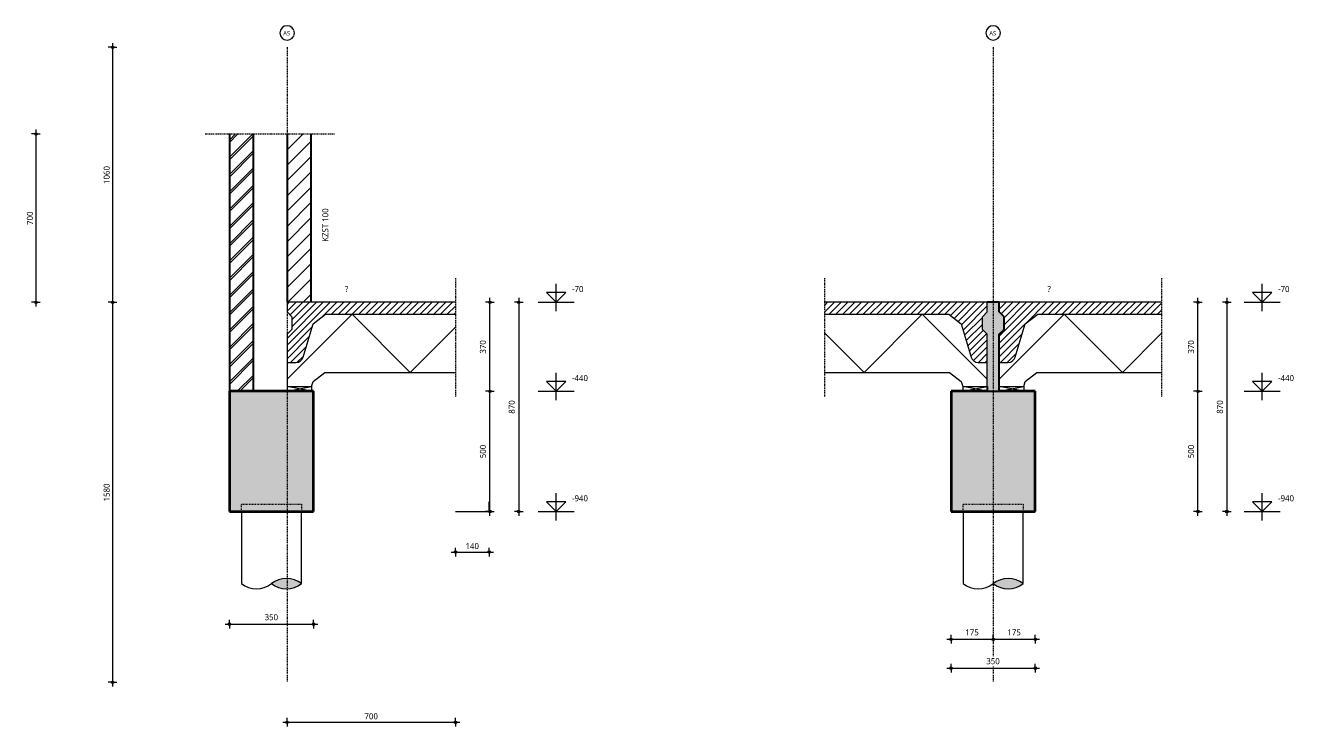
# Model space of a CAD drawing. Header units: millimetres. Extents: x -14163 to 55687, y -143 to 37302.
# Drawn here: x 15083 to 20355, y 345 to 3261 of the extents above; entities that cross this region are included whole.
import ezdxf

# ---------------------------------------------------------------- set-up
doc = ezdxf.new("R2010")
doc.units = ezdxf.units.MM
doc.linetypes.add('Dash', pattern=[6.35, 3.175, -3.175])
doc.linetypes.add('MV_center', pattern=[15, 6, -3, 3, -3])
for name, color, linetype, lineweight in [('A-ANNO-DIMS', 211, 'Continuous', 13), ('A-ANNO-DIMS-10', 211, 'Continuous', 13), ('A-ANNO-NOTE', 131, 'Continuous', 18), ('A-DETL', 90, 'Continuous', 13), ('A-DETL-GENF', 92, 'Continuous', 18), ('A-DETL-GENF-HDLN', 1, 'Dash', 18), ('A-DETL-IDEN', 3, 'Continuous', 18), ('A-DETL-THIN', 151, 'Continuous', 18), ('G-ANNO-TEXT', 231, 'Continuous', 13)]:
    doc.layers.add(name, color=color, linetype=linetype, lineweight=lineweight)
doc.styles.add('Segoe UI_2', font='segoeui.ttf', dxfattribs={"height": 18})
doc.styles.add('Segoe UI_3', font='segoeui.ttf', dxfattribs={"height": 25})
doc.styles.add('Segoe UI_I', font='segoeui.ttf', dxfattribs={"height": 25})
doc.dimstyles.new('2_5_mm', dxfattribs={"dimscale": 304.8, "dimtxt": 26.184099, "dimasz": 0.032808, "dimexe": 0.059055, "dimexo": 0.0625, "dimgap": 0.029528, "dimtad": 1, "dimdec": 0, "dimzin": 0, "dimdsep": 46, "dimtxsty": 'Segoe UI_3', "dimblk1": 'DOTBLANK', "dimblk2": 'DOTBLANK', "dimsah": 1, "dimcen": 0.09, "dimdle": 0.059055, "dimazin": 0, "dimtfac": 1, "dimtdec": 4, "dimtix": 1, "dimtmove": 0, "dimatfit": 3, "dimfxl": 0.059055, "dimfxlon": 1, "dimtvp": 1, "dimtfill": 1, "dimtolj": 1, "dimtzin": 0, "dimarcsym": 2})
doc.dimstyles.new('2_5_mm_groen', dxfattribs={"dimscale": 304.8, "dimtxt": 26.184099, "dimasz": 0.032808, "dimexe": 0.059055, "dimexo": 0.0625, "dimgap": 0.016404, "dimtad": 1, "dimdec": 0, "dimzin": 0, "dimdsep": 46, "dimtxsty": 'Segoe UI_3', "dimblk1": 'DOTBLANK', "dimblk2": 'DOTBLANK', "dimsah": 1, "dimcen": 0.09, "dimdle": 0.059055, "dimazin": 0, "dimtfac": 1, "dimtdec": 4, "dimtix": 1, "dimtmove": 0, "dimatfit": 3, "dimfxl": 0.059055, "dimfxlon": 1, "dimtvp": 1, "dimtfill": 1, "dimtolj": 1, "dimtzin": 0, "dimarcsym": 2})

# ---------------------------------------------------------------- blocks, each defined once
blk = doc.blocks.new('23 Dycore Ribbenvloer - Type R350_0_9m_ RC4_0-3538490-Details Constructie')
at = {"layer": 'A-DETL-GENF', "lineweight": 5}
h = blk.add_hatch(dxfattribs=at)
h.set_pattern_fill('FP_155', color=256, style=0, pattern_type=2)
h.set_pattern_definition([(45, (-16171.316, -1759.62), (-14.142136, 14.142136), [])])
h.paths.add_polyline_path([(0, 100), (37.7, 100), (45.3, 101), (52.4, 103.8), (58.5, 108.4), (63.3, 114.4), (66.4, 121.4), (108, 260), (160, 300), (700, 300), (700, 350), (0, 350), (0, 310), (20, 290), (20, 236.7), (0, 216.7)])
at = {"layer": 'A-DETL-GENF'}
for p, q in [((700, 350), (0, 350)), ((0, 350), (0, 310)), ((0, 310), (20, 290)), ((0, 30), (270, 300)), ((20, 290), (20, 236.7)), ((108, 260), (160, 300)), ((160, 300), (700, 300)), ((270, 300), (512, 58)), ((20, 236.7), (0, 216.7)), ((0, 216.7), (0, 100)), ((66.4, 121.4), (108, 260)), ((512, 58), (700, 246)), ((0, 100), (0, 0)), ((0, 100), (37.7, 100)), ((108, 21), (156.1, 58)), ((156.1, 58), (700, 58)), ((0, 0), (101.7, 0)), ((101.7, 0), (108, 21))]:
    blk.add_line(p, q, dxfattribs=at)
blk.add_arc((37.7, 130), 30, 270, 343.3008, dxfattribs=at)
blk = doc.blocks.new('NLRS_00_DI_maskeer - Type 1-4234933-Details Constructie')
at = {"layer": 'A-DETL-GENF', "linetype": 'MV_center'}
blk.add_line((392, 0), (-100, 0), dxfattribs=at)
blk = doc.blocks.new('NLRS_00_DI_maskeer - Type 1-4234934-Details Constructie')
at = {"layer": 'A-DETL-GENF', "linetype": 'MV_center'}
blk.add_line((-100, 0), (440, 0), dxfattribs=at)
blk = doc.blocks.new('23 Dycore Ribbenvloer - Type R350_0_9m_ RC4_0-V70-Details Constructie')
at = {"layer": 'A-DETL-GENF', "lineweight": 5}
h = blk.add_hatch(dxfattribs=at)
h.set_pattern_fill('FP_156', color=256, style=0, pattern_type=2)
h.set_pattern_definition([(45, (-19131.316, -1759.62), (-14.142136, 14.142136), [])])
h.paths.add_polyline_path([(0, 100), (37.7, 100), (45.3, 101), (52.4, 103.8), (58.5, 108.4), (63.3, 114.4), (66.4, 121.4), (108, 260), (160, 300), (675, 300), (675, 350), (0, 350), (0, 310), (20, 290), (20, 236.7), (0, 216.7)])
at = {"layer": 'A-DETL-GENF'}
for p, q in [((675, 350), (0, 350)), ((0, 30), (270, 300)), ((108, 260), (160, 300)), ((160, 300), (675, 300)), ((270, 300), (512, 58)), ((66.4, 121.4), (108, 260)), ((512, 58), (675, 221)), ((0, 100), (37.7, 100)), ((108, 21), (156.1, 58)), ((156.1, 58), (675, 58)), ((0, 0), (101.7, 0)), ((101.7, 0), (108, 21))]:
    blk.add_line(p, q, dxfattribs=at)
blk.add_arc((37.7, 130), 30, 270, 343.3008, dxfattribs=at)
blk = doc.blocks.new('17 paal_aanzicht - Type 2-3732351-Details Constructie')
at = {"layer": 'A-DETL-GENF', "linetype": 'Dash'}
blk.add_hatch(color=256, dxfattribs=at).paths.add_polyline_path([(62.5, -321.5), (73.7, -320.9), (84.8, -319.1), (95.6, -316), (105.9, -311.8), (115.7, -306.4), (125, -300), (115.7, -293.6), (105.9, -288.2), (95.6, -284), (84.8, -280.9), (73.7, -279.1), (62.5, -278.5), (51.3, -279.1), (40.2, -280.9), (29.4, -284), (19.1, -288.2), (9.3, -293.6), (0, -300), (9.3, -306.4), (19.1, -311.8), (29.4, -316), (40.2, -319.1), (51.3, -320.9)])
at = {"layer": 'A-DETL-GENF'}
for p, q in [((-125, 0), (-125, -300)), ((125, -300), (125, 0))]:
    blk.add_line(p, q, dxfattribs=at)
for centre, radius, start, end in [((-62.5, -219.9), 101.6, 232.0292, 307.9708), ((62.5, -379.9), 101.5, 51.9784, 128.0216), ((62.5, -379.9), 101.5, 51.9784, 128.0216), ((62.5, -220.1), 101.5, 231.9784, 308.0216)]:
    blk.add_arc(centre, radius, start, end, dxfattribs=at)
at = {"layer": 'A-DETL-GENF-HDLN'}
for p, q in [((-125, 0), (-125, 30)), ((-125, 30), (125, 30)), ((125, 30), (125, 0))]:
    blk.add_line(p, q, dxfattribs=at)
blk = doc.blocks.new('23 Dycore Ribbenvloer - Type R350_0_9m_ RC4_0-4403011-Details Constructie')
at = {"layer": 'A-DETL-GENF', "lineweight": 5}
h = blk.add_hatch(dxfattribs=at)
h.set_pattern_fill('FP_157', color=256, style=0, pattern_type=2)
h.set_pattern_definition([(225, (19081.316, 1759.62), (14.142136, -14.142136), [])])
h.paths.add_polyline_path([(0, -100), (0, -216.7), (20, -236.7), (20, -290), (0, -310), (0, -350), (675, -350), (675, -300), (160, -300), (108, -260), (66.4, -121.4), (63.3, -114.4), (58.5, -108.4), (52.4, -103.8), (45.3, -101), (37.7, -100)])
at = {"layer": 'A-DETL-GENF'}
for p, q in [((101.7, 0), (0, 0)), ((0, 0), (0, -100)), ((0, -30), (270, -300)), ((108, -21), (101.7, 0)), ((156.1, -58), (108, -21)), ((37.7, -100), (0, -100)), ((0, -100), (0, -216.7)), ((675, -58), (156.1, -58)), ((270, -300), (512, -58)), ((512, -58), (675, -221)), ((108, -260), (66.4, -121.4)), ((0, -216.7), (20, -236.7)), ((20, -236.7), (20, -290)), ((160, -300), (108, -260)), ((20, -290), (0, -310)), ((0, -310), (0, -350)), ((675, -300), (160, -300)), ((0, -350), (675, -350))]:
    blk.add_line(p, q, dxfattribs=at)
blk.add_arc((37.7, -130), 30, 16.6992, 90, dxfattribs=at)
blk = doc.blocks.new('NLRS_00_DI_maskeer - Type 1-4234935-Details Constructie')
at = {"layer": 'A-DETL-GENF', "linetype": 'MV_center'}
blk.add_line((-100, 0), (392, 0), dxfattribs=at)
blk = doc.blocks.new('DIMBLOCK123-Details Constructie')
at = {"layer": 'A-ANNO-DIMS-10'}
for p, q in [((15913.3, 771), (16299.3, 771)), ((15931.3, 771), (15931.3, 789)), ((15931.3, 771), (15931.3, 753)), ((16281.3, 771), (16281.3, 789)), ((16281.3, 771), (16281.3, 753))]:
    blk.add_line(p, q, dxfattribs=at)
for centre in [(15931.3, 771), (16281.3, 771)]:
    blk.add_circle(centre, 5, dxfattribs=at)
at = {"layer": 'A-ANNO-DIMS-10', "color": 0, "insert": (16077.8, 812.6), "char_height": 25, "width": 68.555, "attachment_point": 1, "line_spacing_factor": 1.142579, "style": 'Segoe UI_3', "bg_fill": 3, "box_fill_scale": 1.25, "bg_fill_color": 9, "bg_fill_true_color": 13158600, "bg_fill_transparency": 0}
blk.add_mtext('350', dxfattribs=at)
blk = doc.blocks.new('_DotBlank')
at = {"color": 0, "linetype": 'ByBlock', "lineweight": -2}
blk.add_line((-0.5, 0), (-1, 0), dxfattribs=at)
blk.add_circle((0, 0), 0.5, dxfattribs=at)
blk = doc.blocks.new('DIMBLOCK124-Details Constructie')
at = {"layer": 'A-ANNO-DIMS-10'}
for p, q in [((17014.2, 1739.6), (16996.2, 1739.6)), ((17014.2, 1221.6), (17014.2, 1739.6)), ((17014.2, 1739.6), (17032.2, 1739.6)), ((17014.2, 1239.6), (16996.2, 1239.6)), ((17014.2, 1239.6), (17032.2, 1239.6))]:
    blk.add_line(p, q, dxfattribs=at)
for centre in [(17014.2, 1739.6), (17014.2, 1239.6)]:
    blk.add_circle(centre, 5, dxfattribs=at)
at = {"layer": 'A-ANNO-DIMS-10', "color": 0, "insert": (16972.6, 1461.1), "char_height": 25, "width": 68.555, "attachment_point": 1, "rotation": 90, "line_spacing_factor": 1.142579, "style": 'Segoe UI_3', "bg_fill": 3, "box_fill_scale": 1.25, "bg_fill_color": 9, "bg_fill_true_color": 13158600, "bg_fill_transparency": 0}
blk.add_mtext('500', dxfattribs=at)
blk = doc.blocks.new('DIMBLOCK125-Details Constructie')
at = {"layer": 'A-ANNO-DIMS-10'}
for p, q in [((17014.2, 2109.6), (16996.2, 2109.6)), ((17014.2, 1739.6), (17014.2, 2127.6)), ((17014.2, 2109.6), (17032.2, 2109.6)), ((17014.2, 1739.6), (16996.2, 1739.6)), ((17014.2, 1739.6), (17032.2, 1739.6))]:
    blk.add_line(p, q, dxfattribs=at)
for centre in [(17014.2, 2109.6), (17014.2, 1739.6)]:
    blk.add_circle(centre, 5, dxfattribs=at)
at = {"layer": 'A-ANNO-DIMS-10', "color": 0, "insert": (16972.6, 1896.1), "char_height": 25, "width": 68.555, "attachment_point": 1, "rotation": 90, "line_spacing_factor": 1.142579, "style": 'Segoe UI_3', "bg_fill": 3, "box_fill_scale": 1.25, "bg_fill_color": 9, "bg_fill_true_color": 13158600, "bg_fill_transparency": 0}
blk.add_mtext('370', dxfattribs=at)
blk = doc.blocks.new('DIMBLOCK126-Details Constructie')
at = {"layer": 'A-ANNO-DIMS-10'}
for p, q in [((17134.2, 2109.6), (17116.2, 2109.6)), ((17134.2, 2127.6), (17134.2, 1221.6)), ((17134.2, 2109.6), (17152.2, 2109.6)), ((17134.2, 1239.6), (17116.2, 1239.6)), ((17134.2, 1239.6), (17152.2, 1239.6))]:
    blk.add_line(p, q, dxfattribs=at)
for centre in [(17134.2, 2109.6), (17134.2, 1239.6)]:
    blk.add_circle(centre, 5, dxfattribs=at)
at = {"layer": 'A-ANNO-DIMS-10', "color": 0, "insert": (17092.6, 1646.1), "char_height": 25, "width": 68.555, "attachment_point": 1, "rotation": 90, "line_spacing_factor": 1.142579, "style": 'Segoe UI_3', "bg_fill": 3, "box_fill_scale": 1.25, "bg_fill_color": 9, "bg_fill_true_color": 13158600, "bg_fill_transparency": 0}
blk.add_mtext('870', dxfattribs=at)
blk = doc.blocks.new('DIMBLOCK127-Details Constructie')
at = {"layer": 'A-ANNO-DIMS-10'}
for p, q in [((18913.3, 588.1), (19299.3, 588.1)), ((18931.3, 588.1), (18931.3, 606.1)), ((18931.3, 588.1), (18931.3, 570.1)), ((19281.3, 588.1), (19281.3, 606.1)), ((19281.3, 588.1), (19281.3, 570.1))]:
    blk.add_line(p, q, dxfattribs=at)
for centre in [(18931.3, 588.1), (19281.3, 588.1)]:
    blk.add_circle(centre, 5, dxfattribs=at)
at = {"layer": 'A-ANNO-DIMS-10', "color": 0, "insert": (19077.8, 629.7), "char_height": 25, "width": 68.555, "attachment_point": 1, "line_spacing_factor": 1.142579, "style": 'Segoe UI_3', "bg_fill": 3, "box_fill_scale": 1.25, "bg_fill_color": 9, "bg_fill_true_color": 13158600, "bg_fill_transparency": 0}
blk.add_mtext('350', dxfattribs=at)
blk = doc.blocks.new('DIMBLOCK128-Details Constructie')
at = {"layer": 'A-ANNO-DIMS-10'}
for p, q in [((19957.6, 1739.6), (19939.6, 1739.6)), ((19957.6, 1221.6), (19957.6, 1739.6)), ((19957.6, 1739.6), (19975.6, 1739.6)), ((19957.6, 1239.6), (19939.6, 1239.6)), ((19957.6, 1239.6), (19975.6, 1239.6))]:
    blk.add_line(p, q, dxfattribs=at)
for centre in [(19957.6, 1739.6), (19957.6, 1239.6)]:
    blk.add_circle(centre, 5, dxfattribs=at)
at = {"layer": 'A-ANNO-DIMS-10', "color": 0, "insert": (19916, 1461.1), "char_height": 25, "width": 68.555, "attachment_point": 1, "rotation": 90, "line_spacing_factor": 1.142579, "style": 'Segoe UI_3', "bg_fill": 3, "box_fill_scale": 1.25, "bg_fill_color": 9, "bg_fill_true_color": 13158600, "bg_fill_transparency": 0}
blk.add_mtext('500', dxfattribs=at)
blk = doc.blocks.new('DIMBLOCK129-Details Constructie')
at = {"layer": 'A-ANNO-DIMS-10'}
for p, q in [((19957.6, 2109.6), (19939.6, 2109.6)), ((19957.6, 1739.6), (19957.6, 2127.6)), ((19957.6, 2109.6), (19975.6, 2109.6)), ((19957.6, 1739.6), (19939.6, 1739.6)), ((19957.6, 1739.6), (19975.6, 1739.6))]:
    blk.add_line(p, q, dxfattribs=at)
for centre in [(19957.6, 2109.6), (19957.6, 1739.6)]:
    blk.add_circle(centre, 5, dxfattribs=at)
at = {"layer": 'A-ANNO-DIMS-10', "color": 0, "insert": (19916, 1896.1), "char_height": 25, "width": 68.555, "attachment_point": 1, "rotation": 90, "line_spacing_factor": 1.142579, "style": 'Segoe UI_3', "bg_fill": 3, "box_fill_scale": 1.25, "bg_fill_color": 9, "bg_fill_true_color": 13158600, "bg_fill_transparency": 0}
blk.add_mtext('370', dxfattribs=at)
blk = doc.blocks.new('DIMBLOCK130-Details Constructie')
at = {"layer": 'A-ANNO-DIMS-10'}
for p, q in [((20077.6, 2109.6), (20059.6, 2109.6)), ((20077.6, 2127.6), (20077.6, 1221.6)), ((20077.6, 2109.6), (20095.6, 2109.6)), ((20077.6, 1239.6), (20059.6, 1239.6)), ((20077.6, 1239.6), (20095.6, 1239.6))]:
    blk.add_line(p, q, dxfattribs=at)
for centre in [(20077.6, 2109.6), (20077.6, 1239.6)]:
    blk.add_circle(centre, 5, dxfattribs=at)
at = {"layer": 'A-ANNO-DIMS-10', "color": 0, "insert": (20036, 1646.1), "char_height": 25, "width": 68.555, "attachment_point": 1, "rotation": 90, "line_spacing_factor": 1.142579, "style": 'Segoe UI_3', "bg_fill": 3, "box_fill_scale": 1.25, "bg_fill_color": 9, "bg_fill_true_color": 13158600, "bg_fill_transparency": 0}
blk.add_mtext('870', dxfattribs=at)
blk = doc.blocks.new('00_GA_stramienbol - Type 1-3732353-Details Constructie')
at = {"layer": 'A-ANNO-NOTE'}
for start, end in [(360, 180), (180, 360)]:
    blk.add_arc((0, 0), 3, start, end, dxfattribs=at)
blk = doc.blocks.new('DIMBLOCK131-Details Constructie')
at = {"layer": 'A-ANNO-DIMS-10'}
for p, q in [((15127.1, 2809.6), (15109.1, 2809.6)), ((15127.1, 2827.6), (15127.1, 2091.6)), ((15127.1, 2809.6), (15145.1, 2809.6)), ((15127.1, 2109.6), (15109.1, 2109.6)), ((15127.1, 2109.6), (15145.1, 2109.6))]:
    blk.add_line(p, q, dxfattribs=at)
for centre in [(15127.1, 2809.6), (15127.1, 2109.6)]:
    blk.add_circle(centre, 5, dxfattribs=at)
at = {"layer": 'A-ANNO-DIMS-10', "color": 0, "insert": (15089.5, 2431.1), "char_height": 25, "width": 68.555, "attachment_point": 1, "rotation": 90, "line_spacing_factor": 1.142579, "style": 'Segoe UI_3', "bg_fill": 3, "box_fill_scale": 1.25, "bg_fill_color": 9, "bg_fill_true_color": 13158600, "bg_fill_transparency": 0}
blk.add_mtext('700', dxfattribs=at)
blk = doc.blocks.new('DIMBLOCK132-Details Constructie')
at = {"layer": 'A-ANNO-DIMS-10'}
for p, q in [((16171.3, 363), (16171.3, 381)), ((16871.3, 363), (16871.3, 381)), ((16153.3, 363), (16889.3, 363)), ((16171.3, 363), (16171.3, 345)), ((16871.3, 363), (16871.3, 345))]:
    blk.add_line(p, q, dxfattribs=at)
for centre in [(16171.3, 363), (16871.3, 363)]:
    blk.add_circle(centre, 5, dxfattribs=at)
at = {"layer": 'A-ANNO-DIMS-10', "color": 0, "insert": (16492.8, 400.6), "char_height": 25, "width": 68.555, "attachment_point": 1, "line_spacing_factor": 1.142579, "style": 'Segoe UI_3', "bg_fill": 3, "box_fill_scale": 1.25, "bg_fill_color": 9, "bg_fill_true_color": 13158600, "bg_fill_transparency": 0}
blk.add_mtext('700', dxfattribs=at)
blk = doc.blocks.new('DIMBLOCK133-Details Constructie')
at = {"layer": 'A-ANNO-DIMS-10'}
for p, q in [((15446.1, 3169.6), (15428.1, 3169.6)), ((15446.1, 3187.6), (15446.1, 2109.6)), ((15446.1, 3169.6), (15464.1, 3169.6)), ((15446.1, 2109.6), (15428.1, 2109.6)), ((15446.1, 2109.6), (15464.1, 2109.6))]:
    blk.add_line(p, q, dxfattribs=at)
for centre in [(15446.1, 3169.6), (15446.1, 2109.6)]:
    blk.add_circle(centre, 5, dxfattribs=at)
at = {"layer": 'A-ANNO-DIMS-10', "color": 0, "insert": (15408.5, 2601.5), "char_height": 25, "width": 91.406, "attachment_point": 1, "rotation": 90, "line_spacing_factor": 1.142579, "style": 'Segoe UI_3', "bg_fill": 3, "box_fill_scale": 1.25, "bg_fill_color": 9, "bg_fill_true_color": 13158600, "bg_fill_transparency": 0}
blk.add_mtext('1060', dxfattribs=at)
blk = doc.blocks.new('DIMBLOCK134-Details Constructie')
at = {"layer": 'A-ANNO-DIMS-10'}
for p, q in [((15446.1, 2109.6), (15428.1, 2109.6)), ((15446.1, 2109.6), (15446.1, 511.6)), ((15446.1, 2109.6), (15464.1, 2109.6)), ((15446.1, 529.6), (15428.1, 529.6)), ((15446.1, 529.6), (15464.1, 529.6))]:
    blk.add_line(p, q, dxfattribs=at)
for centre in [(15446.1, 2109.6), (15446.1, 529.6)]:
    blk.add_circle(centre, 5, dxfattribs=at)
at = {"layer": 'A-ANNO-DIMS-10', "color": 0, "insert": (15408.5, 1281.5), "char_height": 25, "width": 91.406, "attachment_point": 1, "rotation": 90, "line_spacing_factor": 1.142579, "style": 'Segoe UI_3', "bg_fill": 3, "box_fill_scale": 1.25, "bg_fill_color": 9, "bg_fill_true_color": 13158600, "bg_fill_transparency": 0}
blk.add_mtext('1580', dxfattribs=at)
blk = doc.blocks.new('DIMBLOCK135-Details Constructie')
at = {"layer": 'A-ANNO-DIMS-10'}
for p, q in [((18913.3, 708.1), (19106.3, 708.1)), ((18931.3, 708.1), (18931.3, 726.1)), ((18931.3, 708.1), (18931.3, 690.1)), ((19106.3, 708.1), (19106.3, 726.1)), ((19106.3, 708.1), (19106.3, 690.1))]:
    blk.add_line(p, q, dxfattribs=at)
for centre in [(18931.3, 708.1), (19106.3, 708.1)]:
    blk.add_circle(centre, 5, dxfattribs=at)
at = {"layer": 'A-ANNO-DIMS-10', "color": 0, "insert": (18990.3, 749.7), "char_height": 25, "width": 68.555, "attachment_point": 1, "line_spacing_factor": 1.142579, "style": 'Segoe UI_3', "bg_fill": 3, "box_fill_scale": 1.25, "bg_fill_color": 9, "bg_fill_true_color": 13158600, "bg_fill_transparency": 0}
blk.add_mtext('175', dxfattribs=at)
blk = doc.blocks.new('DIMBLOCK136-Details Constructie')
at = {"layer": 'A-ANNO-DIMS-10'}
for p, q in [((19106.3, 708.1), (19106.3, 726.1)), ((19106.3, 708.1), (19299.3, 708.1)), ((19106.3, 708.1), (19106.3, 690.1)), ((19281.3, 708.1), (19281.3, 726.1)), ((19281.3, 708.1), (19281.3, 690.1))]:
    blk.add_line(p, q, dxfattribs=at)
for centre in [(19106.3, 708.1), (19281.3, 708.1)]:
    blk.add_circle(centre, 5, dxfattribs=at)
at = {"layer": 'A-ANNO-DIMS-10', "color": 0, "insert": (19165.3, 749.7), "char_height": 25, "width": 68.555, "attachment_point": 1, "line_spacing_factor": 1.142579, "style": 'Segoe UI_3', "bg_fill": 3, "box_fill_scale": 1.25, "bg_fill_color": 9, "bg_fill_true_color": 13158600, "bg_fill_transparency": 0}
blk.add_mtext('175', dxfattribs=at)
blk = doc.blocks.new('DIMBLOCK142-Details Constructie')
at = {"layer": 'A-ANNO-DIMS-10'}
for p, q in [((16853.3, 1070.6), (17029.3, 1070.6)), ((16871.3, 1070.6), (16871.3, 1088.6)), ((16871.3, 1070.6), (16871.3, 1052.6)), ((17011.3, 1070.6), (17011.3, 1088.6)), ((17011.3, 1070.6), (17011.3, 1052.6))]:
    blk.add_line(p, q, dxfattribs=at)
for centre in [(16871.3, 1070.6), (17011.3, 1070.6)]:
    blk.add_circle(centre, 5, dxfattribs=at)
at = {"layer": 'A-ANNO-DIMS-10', "color": 0, "insert": (16912.8, 1108.3), "char_height": 25, "width": 68.555, "attachment_point": 1, "line_spacing_factor": 1.142579, "style": 'Segoe UI_3', "bg_fill": 3, "box_fill_scale": 1.25, "bg_fill_color": 9, "bg_fill_true_color": 13158600, "bg_fill_transparency": 0}
blk.add_mtext('140', dxfattribs=at)

msp = doc.modelspace()

# ---------------------------------------------------------------- hatches: boundary and pattern name
at = {"layer": 'A-DETL-GENF', "lineweight": 13}
h = msp.add_hatch(dxfattribs=at)
h.set_pattern_fill('FP_125', color=254, style=0, pattern_type=2)
h.set_pattern_definition([(45, (0, 0), (-35.92102, 35.92102), []), (45, (10.16, 0), (-35.92102, 35.92102), [])])
h.paths.add_polyline_path([(16031.3, 1739.6), (16031.3, 2809.6), (15931.3, 2809.6), (15931.3, 1739.6), (15966.3, 1739.6)])
h = msp.add_hatch(dxfattribs=at)
h.set_pattern_fill('FP_154', color=254, style=0, pattern_type=2)
h.set_pattern_definition([(45, (0, 0), (-31.8198, 31.8198), [])])
h.paths.add_polyline_path([(16271.3, 2109.6), (16271.3, 2809.6), (16171.3, 2809.6), (16171.3, 2109.6), (16191.3, 2109.6)])
at = {"layer": 'A-DETL-GENF'}
for points in [[(19131.3, 1739.6), (19131.3, 1976.3), (19151.3, 1996.3), (19151.3, 2049.6), (19131.3, 2069.6), (19131.3, 2109.6), (19081.3, 2109.6), (19081.3, 2069.6), (19061.3, 2049.6), (19061.3, 1996.3), (19081.3, 1976.3), (19081.3, 1739.6)], [(15931.3, 1239.6), (16281.3, 1239.6), (16281.3, 1739.6), (15931.3, 1739.6)], [(19081.3, 1239.6), (19281.3, 1239.6), (19281.3, 1739.6), (18931.3, 1739.6), (18931.3, 1239.6)]]:
    msp.add_hatch(color=9, dxfattribs=at).paths.add_polyline_path(points)

# ---------------------------------------------------------------- linework, layer by layer
at = {"layer": 'A-DETL', "linetype": 'MV_center', "lineweight": 18}
for p, q in [((16171.3, 3169.6), (16171.3, 529.6)), ((19106.3, 3169.6), (19106.3, 529.6))]:
    msp.add_line(p, q, dxfattribs=at)
at = {"layer": 'A-DETL', "lineweight": 25}
for p, q in [((15931.3, 2809.6), (15931.3, 1739.6)), ((16031.3, 1739.6), (16031.3, 2809.6)), ((16171.3, 2809.6), (16171.3, 2109.6)), ((16271.3, 2109.6), (16271.3, 2809.6)), ((19131.3, 2109.6), (19081.3, 2109.6)), ((19131.3, 2069.6), (19131.3, 2109.6)), ((19151.3, 2049.6), (19131.3, 2069.6)), ((19151.3, 1996.3), (19151.3, 2049.6)), ((19131.3, 1976.3), (19151.3, 1996.3)), ((19131.3, 1739.6), (19131.3, 1976.3)), ((19081.3, 1759.6), (19081.3, 1739.6)), ((19081.3, 1739.6), (19131.3, 1739.6))]:
    msp.add_line(p, q, dxfattribs=at)
at = {"layer": 'A-DETL', "lineweight": 18}
for p, q in [((16171.3, 1759.6), (16171.3, 1739.6)), ((16171.3, 1739.6), (16273, 1759.6)), ((16273, 1739.6), (16171.3, 1759.6)), ((16273, 1759.6), (16273, 1739.6)), ((19081.3, 1739.6), (18979.6, 1759.6)), ((18979.6, 1759.6), (18979.6, 1739.6)), ((18979.6, 1739.6), (19081.3, 1759.6)), ((19081.3, 1759.6), (19081.3, 1739.6)), ((19131.3, 1759.6), (19131.3, 1739.6)), ((19131.3, 1739.6), (19233, 1759.6)), ((19233, 1739.6), (19131.3, 1759.6)), ((19233, 1759.6), (19233, 1739.6)), ((17011.3, 1239.6), (17011.3, 1279.6)), ((16871.3, 1239.6), (17011.3, 1239.6))]:
    msp.add_line(p, q, dxfattribs=at)
at = {"layer": 'A-DETL', "lineweight": 35}
for p, q in [((16281.3, 1739.6), (15931.3, 1739.6)), ((15931.3, 1739.6), (15931.3, 1239.6)), ((16281.3, 1239.6), (16281.3, 1739.6)), ((19081.3, 1739.6), (18931.3, 1739.6)), ((18931.3, 1739.6), (18931.3, 1239.6)), ((19281.3, 1739.6), (19131.3, 1739.6)), ((19281.3, 1239.6), (19281.3, 1739.6)), ((15931.3, 1239.6), (16281.3, 1239.6)), ((18931.3, 1239.6), (19281.3, 1239.6))]:
    msp.add_line(p, q, dxfattribs=at)
at = {"layer": 'A-DETL-THIN'}
for p, q in [((17289.2, 2072.2), (17289.2, 2185.8)), ((20224.2, 2072.2), (20224.2, 2185.8)), ((17214.2, 2109.6), (17364.2, 2109.6)), ((17329.2, 2149.6), (17249.2, 2149.6)), ((17249.2, 2149.6), (17289.2, 2109.6)), ((17289.2, 2109.6), (17329.2, 2149.6)), ((20149.2, 2109.6), (20299.2, 2109.6)), ((20264.2, 2149.6), (20184.2, 2149.6)), ((20184.2, 2149.6), (20224.2, 2109.6)), ((20224.2, 2109.6), (20264.2, 2149.6)), ((17289.2, 1702.2), (17289.2, 1815.8)), ((20224.2, 1702.2), (20224.2, 1815.8)), ((17329.2, 1779.6), (17249.2, 1779.6)), ((17249.2, 1779.6), (17289.2, 1739.6)), ((17289.2, 1739.6), (17329.2, 1779.6)), ((20264.2, 1779.6), (20184.2, 1779.6)), ((20184.2, 1779.6), (20224.2, 1739.6)), ((20224.2, 1739.6), (20264.2, 1779.6)), ((17214.2, 1739.6), (17364.2, 1739.6)), ((20149.2, 1739.6), (20299.2, 1739.6)), ((17329.2, 1279.6), (17249.2, 1279.6)), ((17249.2, 1279.6), (17289.2, 1239.6)), ((17289.2, 1202.2), (17289.2, 1315.8)), ((17289.2, 1239.6), (17329.2, 1279.6)), ((20264.2, 1279.6), (20184.2, 1279.6)), ((20184.2, 1279.6), (20224.2, 1239.6)), ((20224.2, 1202.2), (20224.2, 1315.8)), ((20224.2, 1239.6), (20264.2, 1279.6)), ((17214.2, 1239.6), (17364.2, 1239.6)), ((20149.2, 1239.6), (20299.2, 1239.6))]:
    msp.add_line(p, q, dxfattribs=at)

# ---------------------------------------------------------------- block references
at = {"layer": 'A-ANNO-NOTE', "xscale": 10, "yscale": 10, "zscale": 10}
for p in [(16171.3, 3229.6), (19106.3, 3229.6)]:
    msp.add_blockref('00_GA_stramienbol - Type 1-3732353-Details Constructie', p, dxfattribs=at)
at = {"layer": 'A-DETL-GENF', "linetype": 'MV_center'}
msp.add_blockref('NLRS_00_DI_maskeer - Type 1-4234934-Details Constructie', (15931.3, 2809.6), dxfattribs=at)
at = {"layer": 'A-DETL-GENF', "linetype": 'MV_center', "rotation": 90}
for name, p in [('NLRS_00_DI_maskeer - Type 1-4234933-Details Constructie', (16871.3, 1817.6)), ('NLRS_00_DI_maskeer - Type 1-4234935-Details Constructie', (18406.3, 1817.6)), ('NLRS_00_DI_maskeer - Type 1-4234933-Details Constructie', (19806.3, 1817.6))]:
    msp.add_blockref(name, p, dxfattribs=at)
at = {"layer": 'A-DETL-GENF'}
for name, p in [('23 Dycore Ribbenvloer - Type R350_0_9m_ RC4_0-3538490-Details Constructie', (16171.3, 1759.6)), ('23 Dycore Ribbenvloer - Type R350_0_9m_ RC4_0-V70-Details Constructie', (19131.3, 1759.6))]:
    msp.add_blockref(name, p, dxfattribs=at)
at = {"layer": 'A-DETL-GENF', "rotation": 180}
msp.add_blockref('23 Dycore Ribbenvloer - Type R350_0_9m_ RC4_0-4403011-Details Constructie', (19081.3, 1759.6), dxfattribs=at)
at = {"layer": 'A-DETL-GENF-HDLN'}
for p in [(16106.3, 1239.6), (19106.3, 1239.6)]:
    msp.add_blockref('17 paal_aanzicht - Type 2-3732351-Details Constructie', p, dxfattribs=at)

# ---------------------------------------------------------------- texts
at = {"layer": 'A-DETL-IDEN', "lineweight": 13, "char_height": 25, "width": 19.24, "attachment_point": 1, "style": 'Segoe UI_3', "bg_fill": 3, "box_fill_scale": 1.25, "bg_fill_color": 9, "bg_fill_true_color": 13158600, "bg_fill_transparency": 0}
for insert in [(16411.8, 2177.1), (19331.8, 2177.1)]:
    msp.add_mtext('?', dxfattribs=dict(at, insert=insert))
at = {"layer": 'G-ANNO-TEXT', "color": 7, "insert": (16317.5, 2360.9), "char_height": 25, "width": 175.57, "attachment_point": 1, "rotation": 90, "style": 'Segoe UI_3'}
msp.add_mtext('KZST 100', dxfattribs=at)
at = {"layer": 'G-ANNO-TEXT', "color": 7, "char_height": 25, "attachment_point": 1, "style": 'Segoe UI_I'}
for s, insert, width in [('-70 ', (17355.4, 2176.9), 75.359), ('-70 ', (20290.4, 2176.9), 75.359), ('-440 ', (17355.4, 1806.9), 98.608), ('-440 ', (20290.4, 1806.9), 98.608), ('-940 ', (17355.4, 1306.9), 98.608), ('-940 ', (20290.4, 1306.9), 98.608)]:
    msp.add_mtext(s, dxfattribs=dict(at, insert=insert, width=width))

# ---------------------------------------------------------------- dimensions: what is measured, and where the dimension line sits
at = {"layer": 'A-ANNO-DIMS'}
for base, p1, p2, dimstyle, override, picture, middle in [((15446.1, 2109.6), (15464.1, 3169.6), (15464.1, 2109.6), '2_5_mm_groen', {"dimpost": '<>', "dimfxl": 1060}, 'DIMBLOCK133-Details Constructie', (15428.1, 2639.6)), ((15127.1, 2109.6), (15145.1, 2809.6), (15145.1, 2109.6), '2_5_mm_groen', {"dimpost": '<>', "dimfxl": 700}, 'DIMBLOCK131-Details Constructie', (15109.2, 2459.6)), ((17134.2, 1239.6), (17116.2, 2109.6), (17116.2, 1239.6), '2_5_mm', {"dimpost": '<>', "dimfxl": 870}, 'DIMBLOCK126-Details Constructie', (17112.3, 1674.6)), ((20077.6, 1239.6), (20059.6, 2109.6), (20059.6, 1239.6), '2_5_mm', {"dimpost": '<>', "dimfxl": 870}, 'DIMBLOCK130-Details Constructie', (20055.7, 1674.6)), ((19957.6, 1739.6), (19939.6, 1239.6), (19939.6, 1739.6), '2_5_mm', {"dimpost": '<>', "dimfxl": 500}, 'DIMBLOCK128-Details Constructie', (19935.7, 1489.6))]:
    dim = msp.add_linear_dim(base=base, p1=p1, p2=p2, angle=90, dimstyle=dimstyle, override=override, dxfattribs=at)
    dim.commit()
    dim.dimension.update_dxf_attribs({"geometry": picture, "text_midpoint": middle})
for base, p1, p2, override, picture, middle in [((17011.3, 1070.6), (16871.3, 1088.6), (17011.3, 1088.6), {"dimpost": '<>', "dimfxl": 140}, 'DIMBLOCK142-Details Constructie', (16941.3, 1088.6)), ((16871.3, 363), (16171.3, 381), (16871.3, 381), {"dimpost": '<>', "dimfxl": 700}, 'DIMBLOCK132-Details Constructie', (16521.3, 380.9))]:
    dim = msp.add_linear_dim(base=base, p1=p1, p2=p2, dimstyle='2_5_mm_groen', override=override, dxfattribs=at)
    dim.commit()
    dim.dimension.update_dxf_attribs({"geometry": picture, "text_midpoint": middle})

# ---------------------------------------------------------------- next in the draw order: texts
at = {"layer": 'A-ANNO-NOTE', "lineweight": 13, "char_height": 18, "width": 37.679, "attachment_point": 1, "style": 'Segoe UI_2', "bg_fill": 3, "box_fill_scale": 1.25, "bg_fill_color": 9, "bg_fill_true_color": 13158600, "bg_fill_transparency": 0}
for insert in [(16155.2, 3237.2), (19090.2, 3237.2)]:
    msp.add_mtext('AS', dxfattribs=dict(at, insert=insert))

# ---------------------------------------------------------------- next in the draw order: dimensions: what is measured, and where the dimension line sits
at = {"layer": 'A-ANNO-DIMS'}
for base, p1, p2, dimstyle, override, picture, middle in [((15446.1, 529.6), (15464.1, 2109.6), (15464.1, 529.6), '2_5_mm_groen', {"dimpost": '<>', "dimfxl": 1580}, 'DIMBLOCK134-Details Constructie', (15428.1, 1319.6)), ((19957.6, 2109.6), (19939.6, 1739.6), (19939.6, 2109.6), '2_5_mm', {"dimpost": '<>', "dimfxl": 370}, 'DIMBLOCK129-Details Constructie', (19935.7, 1924.6)), ((17014.2, 1739.6), (16996.2, 1239.6), (16996.2, 1739.6), '2_5_mm', {"dimpost": '<>', "dimfxl": 500}, 'DIMBLOCK124-Details Constructie', (16992.3, 1489.6))]:
    dim = msp.add_linear_dim(base=base, p1=p1, p2=p2, angle=90, dimstyle=dimstyle, override=override, dxfattribs=at)
    dim.commit()
    dim.dimension.update_dxf_attribs({"geometry": picture, "text_midpoint": middle})
for base, p1, p2, override, picture, middle in [((16281.3, 771), (15931.3, 789), (16281.3, 789), {"dimpost": '<>', "dimfxl": 350}, 'DIMBLOCK123-Details Constructie', (16106.3, 792.9)), ((19106.3, 708.1), (18931.3, 726.1), (19106.3, 726.1), {"dimpost": '<>', "dimfxl": 175}, 'DIMBLOCK135-Details Constructie', (19018.8, 730.1)), ((19281.3, 588.1), (18931.3, 606.1), (19281.3, 606.1), {"dimpost": '<>', "dimfxl": 350}, 'DIMBLOCK127-Details Constructie', (19106.3, 610))]:
    dim = msp.add_linear_dim(base=base, p1=p1, p2=p2, dimstyle='2_5_mm', override=override, dxfattribs=at)
    dim.commit()
    dim.dimension.update_dxf_attribs({"geometry": picture, "text_midpoint": middle})

# ---------------------------------------------------------------- next in the draw order: dimensions: what is measured, and where the dimension line sits
dim = msp.add_linear_dim(base=(17014.2, 2109.6), p1=(16996.2, 1739.6), p2=(16996.2, 2109.6), angle=90, dimstyle='2_5_mm', override={"dimpost": '<>', "dimfxl": 370}, dxfattribs=at)
dim.commit()
dim.dimension.update_dxf_attribs({"geometry": 'DIMBLOCK125-Details Constructie', "text_midpoint": (16992.3, 1924.6)})
dim = msp.add_linear_dim(base=(19281.3, 708.1), p1=(19106.3, 726.1), p2=(19281.3, 726.1), dimstyle='2_5_mm', override={"dimpost": '<>', "dimfxl": 175}, dxfattribs=at)
dim.commit()
dim.dimension.update_dxf_attribs({"geometry": 'DIMBLOCK136-Details Constructie', "text_midpoint": (19193.8, 730.1)})

doc.saveas('drawing.dxf')
